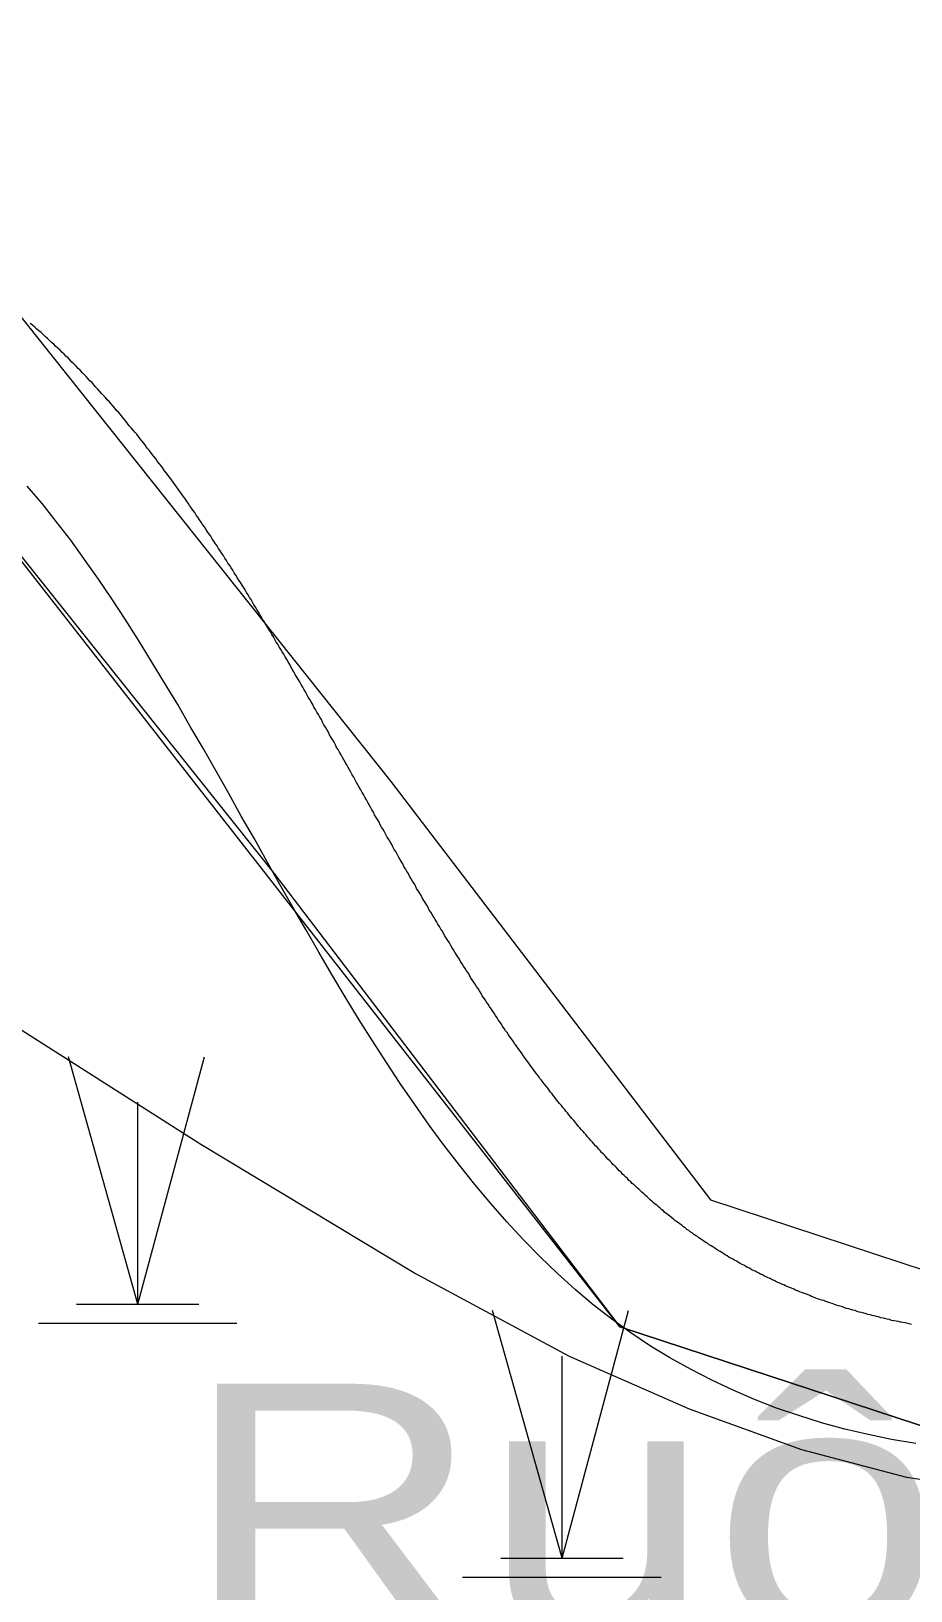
# Model space of a CAD drawing. Header units: metres. Extents: x 532950 to 537618, y 1849954 to 1853119.
# Drawn here: x 534613.76 to 534637.39, y 1851334.75 to 1851376.64 of the extents above; entities that cross this region are included whole.
import ezdxf

# ---------------------------------------------------------------- set-up
doc = ezdxf.new("R2010")
doc.units = ezdxf.units.M
doc.header["$LTSCALE"] = 3.1
for name, color, linetype, lineweight in [('26', 7, 'Continuous', 13), ('4', 7, 'Continuous', 13), ('45', 7, 'Continuous', 13), ('52', 7, 'Continuous', 13), ('53', 7, 'Continuous', 13), ('55', 7, 'Continuous', 13), ('58', 7, 'Continuous', 13)]:
    doc.layers.add(name, color=color, linetype=linetype, lineweight=lineweight)

msp = doc.modelspace()

# ---------------------------------------------------------------- linework, layer by layer
at = {"layer": '26'}
for points in [[(534614.42, 1851368.18), (534614.37, 1851368.23), (534614.31, 1851368.28), (534614.26, 1851368.33), (534614.2, 1851368.38), (534614.14, 1851368.44), (534614.09, 1851368.49), (534614.03, 1851368.54), (534613.97, 1851368.59), (534613.91, 1851368.64), (534613.86, 1851368.69), (534613.8, 1851368.74), (534613.74, 1851368.79)], [(534619.18, 1851362.16), (534619.14, 1851362.22), (534619.1, 1851362.29), (534619.05, 1851362.35), (534619.01, 1851362.42), (534618.97, 1851362.48), (534618.93, 1851362.55), (534618.89, 1851362.61), (534618.84, 1851362.68), (534618.8, 1851362.74), (534618.76, 1851362.81), (534618.72, 1851362.87), (534618.67, 1851362.94), (534618.63, 1851363), (534618.59, 1851363.07), (534618.55, 1851363.13), (534618.5, 1851363.19), (534618.46, 1851363.26), (534618.42, 1851363.32), (534618.37, 1851363.39), (534618.33, 1851363.45), (534618.29, 1851363.51), (534618.24, 1851363.58), (534618.2, 1851363.64), (534618.16, 1851363.71), (534618.11, 1851363.77), (534618.07, 1851363.83), (534618.02, 1851363.9), (534617.98, 1851363.96), (534617.94, 1851364.02), (534617.89, 1851364.09), (534617.85, 1851364.15), (534617.8, 1851364.21), (534617.76, 1851364.27), (534617.71, 1851364.34), (534617.67, 1851364.4), (534617.62, 1851364.46), (534617.58, 1851364.52), (534617.53, 1851364.59), (534617.49, 1851364.65), (534617.44, 1851364.71), (534617.4, 1851364.77), (534617.35, 1851364.83), (534617.3, 1851364.9), (534617.26, 1851364.96), (534617.21, 1851365.02), (534617.16, 1851365.08), (534617.12, 1851365.14), (534617.07, 1851365.2), (534617.02, 1851365.26), (534616.98, 1851365.32), (534616.93, 1851365.38), (534616.88, 1851365.44), (534616.84, 1851365.51), (534616.79, 1851365.57), (534616.74, 1851365.63), (534616.69, 1851365.69), (534616.65, 1851365.75), (534616.6, 1851365.81), (534616.55, 1851365.87), (534616.5, 1851365.92), (534616.45, 1851365.98), (534616.4, 1851366.04), (534616.35, 1851366.1), (534616.31, 1851366.16), (534616.26, 1851366.22), (534616.21, 1851366.28), (534616.16, 1851366.34), (534616.11, 1851366.4), (534616.06, 1851366.45), (534616.01, 1851366.51), (534615.96, 1851366.57), (534615.91, 1851366.63), (534615.86, 1851366.69), (534615.81, 1851366.74), (534615.76, 1851366.8), (534615.7, 1851366.86), (534615.65, 1851366.91), (534615.6, 1851366.97), (534615.55, 1851367.03), (534615.5, 1851367.08), (534615.45, 1851367.14), (534615.4, 1851367.2), (534615.34, 1851367.25), (534615.29, 1851367.31), (534615.24, 1851367.36), (534615.19, 1851367.42), (534615.13, 1851367.47), (534615.08, 1851367.53), (534615.03, 1851367.58), (534614.97, 1851367.64), (534614.92, 1851367.69), (534614.86, 1851367.75), (534614.81, 1851367.8), (534614.76, 1851367.86), (534614.7, 1851367.91), (534614.65, 1851367.96), (534614.59, 1851368.02), (534614.54, 1851368.07), (534614.48, 1851368.12), (534614.42, 1851368.18)], [(534623.07, 1851355.46), (534623.03, 1851355.52), (534622.99, 1851355.59), (534622.96, 1851355.66), (534622.92, 1851355.72), (534622.88, 1851355.79), (534622.84, 1851355.86), (534622.81, 1851355.92), (534622.77, 1851355.99), (534622.73, 1851356.06), (534622.69, 1851356.13), (534622.66, 1851356.19), (534622.62, 1851356.26), (534622.58, 1851356.33), (534622.54, 1851356.39), (534622.5, 1851356.46), (534622.47, 1851356.53), (534622.43, 1851356.6), (534622.39, 1851356.66), (534622.35, 1851356.73), (534622.32, 1851356.8), (534622.28, 1851356.86), (534622.24, 1851356.93), (534622.2, 1851357), (534622.16, 1851357.07), (534622.13, 1851357.13), (534622.09, 1851357.2), (534622.05, 1851357.27), (534622.01, 1851357.34), (534621.97, 1851357.4), (534621.94, 1851357.47), (534621.9, 1851357.54), (534621.86, 1851357.61), (534621.82, 1851357.67), (534621.78, 1851357.74), (534621.75, 1851357.81), (534621.71, 1851357.88), (534621.67, 1851357.94), (534621.63, 1851358.01), (534621.59, 1851358.08), (534621.56, 1851358.15), (534621.52, 1851358.21), (534621.48, 1851358.28), (534621.44, 1851358.35), (534621.4, 1851358.42), (534621.36, 1851358.48), (534621.33, 1851358.55), (534621.29, 1851358.62), (534621.25, 1851358.69), (534621.21, 1851358.75), (534621.17, 1851358.82), (534621.13, 1851358.89), (534621.09, 1851358.96), (534621.06, 1851359.02), (534621.02, 1851359.09), (534620.98, 1851359.16), (534620.94, 1851359.23), (534620.9, 1851359.29), (534620.86, 1851359.36), (534620.82, 1851359.43), (534620.78, 1851359.5), (534620.74, 1851359.56), (534620.71, 1851359.63), (534620.67, 1851359.7), (534620.63, 1851359.76), (534620.59, 1851359.83), (534620.55, 1851359.9), (534620.51, 1851359.97), (534620.47, 1851360.03), (534620.43, 1851360.1), (534620.39, 1851360.17), (534620.35, 1851360.23), (534620.31, 1851360.3), (534620.27, 1851360.37), (534620.23, 1851360.43), (534620.19, 1851360.5), (534620.15, 1851360.57), (534620.11, 1851360.63), (534620.07, 1851360.7), (534620.03, 1851360.77), (534619.99, 1851360.83), (534619.95, 1851360.9), (534619.91, 1851360.97), (534619.87, 1851361.03), (534619.83, 1851361.1), (534619.79, 1851361.17), (534619.75, 1851361.23), (534619.71, 1851361.3), (534619.67, 1851361.37), (534619.63, 1851361.43), (534619.59, 1851361.5), (534619.55, 1851361.56), (534619.51, 1851361.63), (534619.47, 1851361.7), (534619.43, 1851361.76), (534619.39, 1851361.83), (534619.34, 1851361.89), (534619.3, 1851361.96), (534619.26, 1851362.03), (534619.22, 1851362.09), (534619.18, 1851362.16)], [(534626.91, 1851349.23), (534626.87, 1851349.28), (534626.83, 1851349.34), (534626.79, 1851349.39), (534626.75, 1851349.45), (534626.71, 1851349.51), (534626.67, 1851349.57), (534626.63, 1851349.62), (534626.59, 1851349.68), (534626.55, 1851349.74), (534626.51, 1851349.79), (534626.47, 1851349.85), (534626.43, 1851349.91), (534626.39, 1851349.97), (534626.35, 1851350.03), (534626.31, 1851350.08), (534626.28, 1851350.14), (534626.24, 1851350.2), (534626.2, 1851350.26), (534626.16, 1851350.32), (534626.12, 1851350.38), (534626.08, 1851350.44), (534626.04, 1851350.5), (534626, 1851350.56), (534625.96, 1851350.62), (534625.92, 1851350.68), (534625.88, 1851350.73), (534625.85, 1851350.79), (534625.81, 1851350.86), (534625.77, 1851350.92), (534625.73, 1851350.98), (534625.69, 1851351.04), (534625.65, 1851351.1), (534625.61, 1851351.16), (534625.57, 1851351.22), (534625.54, 1851351.28), (534625.5, 1851351.34), (534625.46, 1851351.4), (534625.42, 1851351.46), (534625.38, 1851351.52), (534625.34, 1851351.59), (534625.3, 1851351.65), (534625.27, 1851351.71), (534625.23, 1851351.77), (534625.19, 1851351.83), (534625.15, 1851351.9), (534625.11, 1851351.96), (534625.07, 1851352.02), (534625.04, 1851352.08), (534625, 1851352.15), (534624.96, 1851352.21), (534624.92, 1851352.27), (534624.88, 1851352.34), (534624.84, 1851352.4), (534624.81, 1851352.46), (534624.77, 1851352.52), (534624.73, 1851352.59), (534624.69, 1851352.65), (534624.65, 1851352.72), (534624.62, 1851352.78), (534624.58, 1851352.84), (534624.54, 1851352.91), (534624.5, 1851352.97), (534624.46, 1851353.03), (534624.43, 1851353.1), (534624.39, 1851353.16), (534624.35, 1851353.23), (534624.31, 1851353.29), (534624.27, 1851353.36), (534624.24, 1851353.42), (534624.2, 1851353.49), (534624.16, 1851353.55), (534624.12, 1851353.61), (534624.09, 1851353.68), (534624.05, 1851353.74), (534624.01, 1851353.81), (534623.97, 1851353.87), (534623.93, 1851353.94), (534623.9, 1851354.01), (534623.86, 1851354.07), (534623.82, 1851354.14), (534623.78, 1851354.2), (534623.75, 1851354.27), (534623.71, 1851354.33), (534623.67, 1851354.4), (534623.63, 1851354.46), (534623.6, 1851354.53), (534623.56, 1851354.6), (534623.52, 1851354.66), (534623.48, 1851354.73), (534623.45, 1851354.79), (534623.41, 1851354.86), (534623.37, 1851354.93), (534623.33, 1851354.99), (534623.29, 1851355.06), (534623.26, 1851355.13), (534623.22, 1851355.19), (534623.18, 1851355.26), (534623.14, 1851355.32), (534623.11, 1851355.39), (534623.07, 1851355.46)], [(534631.15, 1851344.63), (534631.11, 1851344.66), (534631.06, 1851344.69), (534631.02, 1851344.73), (534630.97, 1851344.77), (534630.93, 1851344.8), (534630.88, 1851344.84), (534630.84, 1851344.87), (534630.79, 1851344.91), (534630.75, 1851344.95), (534630.71, 1851344.98), (534630.66, 1851345.02), (534630.62, 1851345.06), (534630.57, 1851345.1), (534630.53, 1851345.13), (534630.48, 1851345.17), (534630.44, 1851345.21), (534630.39, 1851345.25), (534630.35, 1851345.29), (534630.31, 1851345.33), (534630.26, 1851345.37), (534630.22, 1851345.41), (534630.17, 1851345.45), (534630.13, 1851345.49), (534630.09, 1851345.53), (534630.04, 1851345.57), (534630, 1851345.61), (534629.96, 1851345.65), (534629.91, 1851345.69), (534629.87, 1851345.73), (534629.82, 1851345.77), (534629.78, 1851345.82), (534629.74, 1851345.86), (534629.69, 1851345.9), (534629.65, 1851345.94), (534629.61, 1851345.99), (534629.56, 1851346.03), (534629.52, 1851346.07), (534629.48, 1851346.12), (534629.44, 1851346.16), (534629.39, 1851346.2), (534629.35, 1851346.25), (534629.31, 1851346.29), (534629.26, 1851346.34), (534629.22, 1851346.38), (534629.18, 1851346.43), (534629.14, 1851346.47), (534629.09, 1851346.52), (534629.05, 1851346.57), (534629.01, 1851346.61), (534628.97, 1851346.66), (534628.92, 1851346.7), (534628.88, 1851346.75), (534628.84, 1851346.8), (534628.8, 1851346.84), (534628.75, 1851346.89), (534628.71, 1851346.94), (534628.67, 1851346.99), (534628.63, 1851347.04), (534628.59, 1851347.08), (534628.55, 1851347.13), (534628.5, 1851347.18), (534628.46, 1851347.23), (534628.42, 1851347.28), (534628.38, 1851347.33), (534628.34, 1851347.38), (534628.29, 1851347.43), (534628.25, 1851347.48), (534628.21, 1851347.53), (534628.17, 1851347.58), (534628.13, 1851347.63), (534628.09, 1851347.68), (534628.05, 1851347.73), (534628.01, 1851347.78), (534627.96, 1851347.83), (534627.92, 1851347.88), (534627.88, 1851347.93), (534627.84, 1851347.99), (534627.8, 1851348.04), (534627.76, 1851348.09), (534627.72, 1851348.14), (534627.68, 1851348.19), (534627.64, 1851348.25), (534627.6, 1851348.3), (534627.55, 1851348.35), (534627.51, 1851348.41), (534627.47, 1851348.46), (534627.43, 1851348.51), (534627.39, 1851348.57), (534627.35, 1851348.62), (534627.31, 1851348.67), (534627.27, 1851348.73), (534627.23, 1851348.78), (534627.19, 1851348.84), (534627.15, 1851348.89), (534627.11, 1851348.95), (534627.07, 1851349), (534627.03, 1851349.06), (534626.99, 1851349.11), (534626.95, 1851349.17), (534626.91, 1851349.23)], [(534636.3, 1851342.16), (534636.24, 1851342.17), (534636.18, 1851342.19), (534636.13, 1851342.2), (534636.07, 1851342.22), (534636.01, 1851342.23), (534635.95, 1851342.25), (534635.9, 1851342.27), (534635.84, 1851342.28), (534635.78, 1851342.3), (534635.73, 1851342.32), (534635.67, 1851342.33), (534635.61, 1851342.35), (534635.56, 1851342.37), (534635.5, 1851342.39), (534635.45, 1851342.4), (534635.39, 1851342.42), (534635.33, 1851342.44), (534635.28, 1851342.46), (534635.22, 1851342.48), (534635.17, 1851342.5), (534635.11, 1851342.52), (534635.06, 1851342.54), (534635, 1851342.55), (534634.95, 1851342.57), (534634.89, 1851342.59), (534634.84, 1851342.61), (534634.78, 1851342.63), (534634.73, 1851342.65), (534634.68, 1851342.68), (534634.62, 1851342.7), (534634.57, 1851342.72), (534634.51, 1851342.74), (534634.46, 1851342.76), (534634.41, 1851342.78), (534634.35, 1851342.8), (534634.3, 1851342.82), (534634.25, 1851342.85), (534634.19, 1851342.87), (534634.14, 1851342.89), (534634.09, 1851342.91), (534634.03, 1851342.94), (534633.98, 1851342.96), (534633.93, 1851342.98), (534633.88, 1851343.01), (534633.82, 1851343.03), (534633.77, 1851343.05), (534633.72, 1851343.08), (534633.67, 1851343.1), (534633.62, 1851343.13), (534633.56, 1851343.15), (534633.51, 1851343.18), (534633.46, 1851343.2), (534633.41, 1851343.23), (534633.36, 1851343.25), (534633.31, 1851343.28), (534633.26, 1851343.3), (534633.21, 1851343.33), (534633.16, 1851343.35), (534633.11, 1851343.38), (534633.06, 1851343.41), (534633.01, 1851343.43), (534632.96, 1851343.46), (534632.91, 1851343.49), (534632.86, 1851343.51), (534632.81, 1851343.54), (534632.76, 1851343.57), (534632.71, 1851343.6), (534632.66, 1851343.63), (534632.61, 1851343.65), (534632.56, 1851343.68), (534632.51, 1851343.71), (534632.46, 1851343.74), (534632.41, 1851343.77), (534632.37, 1851343.8), (534632.32, 1851343.83), (534632.27, 1851343.86), (534632.22, 1851343.89), (534632.17, 1851343.92), (534632.13, 1851343.95), (534632.08, 1851343.98), (534632.03, 1851344.01), (534631.98, 1851344.04), (534631.94, 1851344.07), (534631.89, 1851344.1), (534631.84, 1851344.13), (534631.8, 1851344.16), (534631.75, 1851344.19), (534631.7, 1851344.23), (534631.66, 1851344.26), (534631.61, 1851344.29), (534631.57, 1851344.32), (534631.52, 1851344.36), (534631.47, 1851344.39), (534631.43, 1851344.42), (534631.38, 1851344.45), (534631.34, 1851344.49), (534631.29, 1851344.52), (534631.25, 1851344.56), (534631.2, 1851344.59), (534631.15, 1851344.63)], [(534637.41, 1851341.9), (534637.35, 1851341.92), (534637.29, 1851341.93), (534637.23, 1851341.94), (534637.18, 1851341.95), (534637.12, 1851341.96), (534637.06, 1851341.98), (534637, 1851341.99), (534636.94, 1851342), (534636.88, 1851342.01), (534636.82, 1851342.03), (534636.76, 1851342.04), (534636.7, 1851342.06), (534636.65, 1851342.07), (534636.59, 1851342.08), (534636.53, 1851342.1), (534636.47, 1851342.11), (534636.41, 1851342.13), (534636.36, 1851342.14), (534636.3, 1851342.16)]]:
    msp.add_lwpolyline(points, dxfattribs=at)
at = {"layer": '4'}
for points in [[(534614.42, 1851368.18), (534614.37, 1851368.23), (534614.31, 1851368.28), (534614.26, 1851368.33), (534614.2, 1851368.38), (534614.14, 1851368.44), (534614.09, 1851368.49), (534614.03, 1851368.54), (534613.97, 1851368.59), (534613.91, 1851368.64), (534613.86, 1851368.69), (534613.8, 1851368.74), (534613.74, 1851368.79)], [(534619.18, 1851362.16), (534619.14, 1851362.22), (534619.1, 1851362.29), (534619.05, 1851362.35), (534619.01, 1851362.42), (534618.97, 1851362.48), (534618.93, 1851362.55), (534618.89, 1851362.61), (534618.84, 1851362.68), (534618.8, 1851362.74), (534618.76, 1851362.81), (534618.72, 1851362.87), (534618.67, 1851362.94), (534618.63, 1851363), (534618.59, 1851363.07), (534618.55, 1851363.13), (534618.5, 1851363.19), (534618.46, 1851363.26), (534618.42, 1851363.32), (534618.37, 1851363.39), (534618.33, 1851363.45), (534618.29, 1851363.51), (534618.24, 1851363.58), (534618.2, 1851363.64), (534618.16, 1851363.71), (534618.11, 1851363.77), (534618.07, 1851363.83), (534618.02, 1851363.9), (534617.98, 1851363.96), (534617.94, 1851364.02), (534617.89, 1851364.09), (534617.85, 1851364.15), (534617.8, 1851364.21), (534617.76, 1851364.27), (534617.71, 1851364.34), (534617.67, 1851364.4), (534617.62, 1851364.46), (534617.58, 1851364.52), (534617.53, 1851364.59), (534617.49, 1851364.65), (534617.44, 1851364.71), (534617.4, 1851364.77), (534617.35, 1851364.83), (534617.3, 1851364.9), (534617.26, 1851364.96), (534617.21, 1851365.02), (534617.16, 1851365.08), (534617.12, 1851365.14), (534617.07, 1851365.2), (534617.02, 1851365.26), (534616.98, 1851365.32), (534616.93, 1851365.38), (534616.88, 1851365.44), (534616.84, 1851365.51), (534616.79, 1851365.57), (534616.74, 1851365.63), (534616.69, 1851365.69), (534616.65, 1851365.75), (534616.6, 1851365.81), (534616.55, 1851365.87), (534616.5, 1851365.92), (534616.45, 1851365.98), (534616.4, 1851366.04), (534616.35, 1851366.1), (534616.31, 1851366.16), (534616.26, 1851366.22), (534616.21, 1851366.28), (534616.16, 1851366.34), (534616.11, 1851366.4), (534616.06, 1851366.45), (534616.01, 1851366.51), (534615.96, 1851366.57), (534615.91, 1851366.63), (534615.86, 1851366.69), (534615.81, 1851366.74), (534615.76, 1851366.8), (534615.7, 1851366.86), (534615.65, 1851366.91), (534615.6, 1851366.97), (534615.55, 1851367.03), (534615.5, 1851367.08), (534615.45, 1851367.14), (534615.4, 1851367.2), (534615.34, 1851367.25), (534615.29, 1851367.31), (534615.24, 1851367.36), (534615.19, 1851367.42), (534615.13, 1851367.47), (534615.08, 1851367.53), (534615.03, 1851367.58), (534614.97, 1851367.64), (534614.92, 1851367.69), (534614.86, 1851367.75), (534614.81, 1851367.8), (534614.76, 1851367.86), (534614.7, 1851367.91), (534614.65, 1851367.96), (534614.59, 1851368.02), (534614.54, 1851368.07), (534614.48, 1851368.12), (534614.42, 1851368.18)], [(534623.07, 1851355.46), (534623.03, 1851355.52), (534622.99, 1851355.59), (534622.96, 1851355.66), (534622.92, 1851355.72), (534622.88, 1851355.79), (534622.84, 1851355.86), (534622.81, 1851355.92), (534622.77, 1851355.99), (534622.73, 1851356.06), (534622.69, 1851356.13), (534622.66, 1851356.19), (534622.62, 1851356.26), (534622.58, 1851356.33), (534622.54, 1851356.39), (534622.5, 1851356.46), (534622.47, 1851356.53), (534622.43, 1851356.6), (534622.39, 1851356.66), (534622.35, 1851356.73), (534622.32, 1851356.8), (534622.28, 1851356.86), (534622.24, 1851356.93), (534622.2, 1851357), (534622.16, 1851357.07), (534622.13, 1851357.13), (534622.09, 1851357.2), (534622.05, 1851357.27), (534622.01, 1851357.34), (534621.97, 1851357.4), (534621.94, 1851357.47), (534621.9, 1851357.54), (534621.86, 1851357.61), (534621.82, 1851357.67), (534621.78, 1851357.74), (534621.75, 1851357.81), (534621.71, 1851357.88), (534621.67, 1851357.94), (534621.63, 1851358.01), (534621.59, 1851358.08), (534621.56, 1851358.15), (534621.52, 1851358.21), (534621.48, 1851358.28), (534621.44, 1851358.35), (534621.4, 1851358.42), (534621.36, 1851358.48), (534621.33, 1851358.55), (534621.29, 1851358.62), (534621.25, 1851358.69), (534621.21, 1851358.75), (534621.17, 1851358.82), (534621.13, 1851358.89), (534621.09, 1851358.96), (534621.06, 1851359.02), (534621.02, 1851359.09), (534620.98, 1851359.16), (534620.94, 1851359.23), (534620.9, 1851359.29), (534620.86, 1851359.36), (534620.82, 1851359.43), (534620.78, 1851359.5), (534620.74, 1851359.56), (534620.71, 1851359.63), (534620.67, 1851359.7), (534620.63, 1851359.76), (534620.59, 1851359.83), (534620.55, 1851359.9), (534620.51, 1851359.97), (534620.47, 1851360.03), (534620.43, 1851360.1), (534620.39, 1851360.17), (534620.35, 1851360.23), (534620.31, 1851360.3), (534620.27, 1851360.37), (534620.23, 1851360.43), (534620.19, 1851360.5), (534620.15, 1851360.57), (534620.11, 1851360.63), (534620.07, 1851360.7), (534620.03, 1851360.77), (534619.99, 1851360.83), (534619.95, 1851360.9), (534619.91, 1851360.97), (534619.87, 1851361.03), (534619.83, 1851361.1), (534619.79, 1851361.17), (534619.75, 1851361.23), (534619.71, 1851361.3), (534619.67, 1851361.37), (534619.63, 1851361.43), (534619.59, 1851361.5), (534619.55, 1851361.56), (534619.51, 1851361.63), (534619.47, 1851361.7), (534619.43, 1851361.76), (534619.39, 1851361.83), (534619.34, 1851361.89), (534619.3, 1851361.96), (534619.26, 1851362.03), (534619.22, 1851362.09), (534619.18, 1851362.16)], [(534626.91, 1851349.23), (534626.87, 1851349.28), (534626.83, 1851349.34), (534626.79, 1851349.39), (534626.75, 1851349.45), (534626.71, 1851349.51), (534626.67, 1851349.57), (534626.63, 1851349.62), (534626.59, 1851349.68), (534626.55, 1851349.74), (534626.51, 1851349.79), (534626.47, 1851349.85), (534626.43, 1851349.91), (534626.39, 1851349.97), (534626.35, 1851350.03), (534626.31, 1851350.08), (534626.28, 1851350.14), (534626.24, 1851350.2), (534626.2, 1851350.26), (534626.16, 1851350.32), (534626.12, 1851350.38), (534626.08, 1851350.44), (534626.04, 1851350.5), (534626, 1851350.56), (534625.96, 1851350.62), (534625.92, 1851350.68), (534625.88, 1851350.73), (534625.85, 1851350.79), (534625.81, 1851350.86), (534625.77, 1851350.92), (534625.73, 1851350.98), (534625.69, 1851351.04), (534625.65, 1851351.1), (534625.61, 1851351.16), (534625.57, 1851351.22), (534625.54, 1851351.28), (534625.5, 1851351.34), (534625.46, 1851351.4), (534625.42, 1851351.46), (534625.38, 1851351.52), (534625.34, 1851351.59), (534625.3, 1851351.65), (534625.27, 1851351.71), (534625.23, 1851351.77), (534625.19, 1851351.83), (534625.15, 1851351.9), (534625.11, 1851351.96), (534625.07, 1851352.02), (534625.04, 1851352.08), (534625, 1851352.15), (534624.96, 1851352.21), (534624.92, 1851352.27), (534624.88, 1851352.34), (534624.84, 1851352.4), (534624.81, 1851352.46), (534624.77, 1851352.52), (534624.73, 1851352.59), (534624.69, 1851352.65), (534624.65, 1851352.72), (534624.62, 1851352.78), (534624.58, 1851352.84), (534624.54, 1851352.91), (534624.5, 1851352.97), (534624.46, 1851353.03), (534624.43, 1851353.1), (534624.39, 1851353.16), (534624.35, 1851353.23), (534624.31, 1851353.29), (534624.27, 1851353.36), (534624.24, 1851353.42), (534624.2, 1851353.49), (534624.16, 1851353.55), (534624.12, 1851353.61), (534624.09, 1851353.68), (534624.05, 1851353.74), (534624.01, 1851353.81), (534623.97, 1851353.87), (534623.93, 1851353.94), (534623.9, 1851354.01), (534623.86, 1851354.07), (534623.82, 1851354.14), (534623.78, 1851354.2), (534623.75, 1851354.27), (534623.71, 1851354.33), (534623.67, 1851354.4), (534623.63, 1851354.46), (534623.6, 1851354.53), (534623.56, 1851354.6), (534623.52, 1851354.66), (534623.48, 1851354.73), (534623.45, 1851354.79), (534623.41, 1851354.86), (534623.37, 1851354.93), (534623.33, 1851354.99), (534623.29, 1851355.06), (534623.26, 1851355.13), (534623.22, 1851355.19), (534623.18, 1851355.26), (534623.14, 1851355.32), (534623.11, 1851355.39), (534623.07, 1851355.46)], [(534631.15, 1851344.63), (534631.11, 1851344.66), (534631.06, 1851344.69), (534631.02, 1851344.73), (534630.97, 1851344.77), (534630.93, 1851344.8), (534630.88, 1851344.84), (534630.84, 1851344.87), (534630.79, 1851344.91), (534630.75, 1851344.95), (534630.71, 1851344.98), (534630.66, 1851345.02), (534630.62, 1851345.06), (534630.57, 1851345.1), (534630.53, 1851345.13), (534630.48, 1851345.17), (534630.44, 1851345.21), (534630.39, 1851345.25), (534630.35, 1851345.29), (534630.31, 1851345.33), (534630.26, 1851345.37), (534630.22, 1851345.41), (534630.17, 1851345.45), (534630.13, 1851345.49), (534630.09, 1851345.53), (534630.04, 1851345.57), (534630, 1851345.61), (534629.96, 1851345.65), (534629.91, 1851345.69), (534629.87, 1851345.73), (534629.82, 1851345.77), (534629.78, 1851345.82), (534629.74, 1851345.86), (534629.69, 1851345.9), (534629.65, 1851345.94), (534629.61, 1851345.99), (534629.56, 1851346.03), (534629.52, 1851346.07), (534629.48, 1851346.12), (534629.44, 1851346.16), (534629.39, 1851346.2), (534629.35, 1851346.25), (534629.31, 1851346.29), (534629.26, 1851346.34), (534629.22, 1851346.38), (534629.18, 1851346.43), (534629.14, 1851346.47), (534629.09, 1851346.52), (534629.05, 1851346.57), (534629.01, 1851346.61), (534628.97, 1851346.66), (534628.92, 1851346.7), (534628.88, 1851346.75), (534628.84, 1851346.8), (534628.8, 1851346.84), (534628.75, 1851346.89), (534628.71, 1851346.94), (534628.67, 1851346.99), (534628.63, 1851347.04), (534628.59, 1851347.08), (534628.55, 1851347.13), (534628.5, 1851347.18), (534628.46, 1851347.23), (534628.42, 1851347.28), (534628.38, 1851347.33), (534628.34, 1851347.38), (534628.29, 1851347.43), (534628.25, 1851347.48), (534628.21, 1851347.53), (534628.17, 1851347.58), (534628.13, 1851347.63), (534628.09, 1851347.68), (534628.05, 1851347.73), (534628.01, 1851347.78), (534627.96, 1851347.83), (534627.92, 1851347.88), (534627.88, 1851347.93), (534627.84, 1851347.99), (534627.8, 1851348.04), (534627.76, 1851348.09), (534627.72, 1851348.14), (534627.68, 1851348.19), (534627.64, 1851348.25), (534627.6, 1851348.3), (534627.55, 1851348.35), (534627.51, 1851348.41), (534627.47, 1851348.46), (534627.43, 1851348.51), (534627.39, 1851348.57), (534627.35, 1851348.62), (534627.31, 1851348.67), (534627.27, 1851348.73), (534627.23, 1851348.78), (534627.19, 1851348.84), (534627.15, 1851348.89), (534627.11, 1851348.95), (534627.07, 1851349), (534627.03, 1851349.06), (534626.99, 1851349.11), (534626.95, 1851349.17), (534626.91, 1851349.23)], [(534636.3, 1851342.16), (534636.24, 1851342.17), (534636.18, 1851342.19), (534636.13, 1851342.2), (534636.07, 1851342.22), (534636.01, 1851342.23), (534635.95, 1851342.25), (534635.9, 1851342.27), (534635.84, 1851342.28), (534635.78, 1851342.3), (534635.73, 1851342.32), (534635.67, 1851342.33), (534635.61, 1851342.35), (534635.56, 1851342.37), (534635.5, 1851342.39), (534635.45, 1851342.4), (534635.39, 1851342.42), (534635.33, 1851342.44), (534635.28, 1851342.46), (534635.22, 1851342.48), (534635.17, 1851342.5), (534635.11, 1851342.52), (534635.06, 1851342.54), (534635, 1851342.55), (534634.95, 1851342.57), (534634.89, 1851342.59), (534634.84, 1851342.61), (534634.78, 1851342.63), (534634.73, 1851342.65), (534634.68, 1851342.68), (534634.62, 1851342.7), (534634.57, 1851342.72), (534634.51, 1851342.74), (534634.46, 1851342.76), (534634.41, 1851342.78), (534634.35, 1851342.8), (534634.3, 1851342.82), (534634.25, 1851342.85), (534634.19, 1851342.87), (534634.14, 1851342.89), (534634.09, 1851342.91), (534634.03, 1851342.94), (534633.98, 1851342.96), (534633.93, 1851342.98), (534633.88, 1851343.01), (534633.82, 1851343.03), (534633.77, 1851343.05), (534633.72, 1851343.08), (534633.67, 1851343.1), (534633.62, 1851343.13), (534633.56, 1851343.15), (534633.51, 1851343.18), (534633.46, 1851343.2), (534633.41, 1851343.23), (534633.36, 1851343.25), (534633.31, 1851343.28), (534633.26, 1851343.3), (534633.21, 1851343.33), (534633.16, 1851343.35), (534633.11, 1851343.38), (534633.06, 1851343.41), (534633.01, 1851343.43), (534632.96, 1851343.46), (534632.91, 1851343.49), (534632.86, 1851343.51), (534632.81, 1851343.54), (534632.76, 1851343.57), (534632.71, 1851343.6), (534632.66, 1851343.63), (534632.61, 1851343.65), (534632.56, 1851343.68), (534632.51, 1851343.71), (534632.46, 1851343.74), (534632.41, 1851343.77), (534632.37, 1851343.8), (534632.32, 1851343.83), (534632.27, 1851343.86), (534632.22, 1851343.89), (534632.17, 1851343.92), (534632.13, 1851343.95), (534632.08, 1851343.98), (534632.03, 1851344.01), (534631.98, 1851344.04), (534631.94, 1851344.07), (534631.89, 1851344.1), (534631.84, 1851344.13), (534631.8, 1851344.16), (534631.75, 1851344.19), (534631.7, 1851344.23), (534631.66, 1851344.26), (534631.61, 1851344.29), (534631.57, 1851344.32), (534631.52, 1851344.36), (534631.47, 1851344.39), (534631.43, 1851344.42), (534631.38, 1851344.45), (534631.34, 1851344.49), (534631.29, 1851344.52), (534631.25, 1851344.56), (534631.2, 1851344.59), (534631.15, 1851344.63)], [(534637.41, 1851341.9), (534637.35, 1851341.92), (534637.29, 1851341.93), (534637.23, 1851341.94), (534637.18, 1851341.95), (534637.12, 1851341.96), (534637.06, 1851341.98), (534637, 1851341.99), (534636.94, 1851342), (534636.88, 1851342.01), (534636.82, 1851342.03), (534636.76, 1851342.04), (534636.7, 1851342.06), (534636.65, 1851342.07), (534636.59, 1851342.08), (534636.53, 1851342.1), (534636.47, 1851342.11), (534636.41, 1851342.13), (534636.36, 1851342.14), (534636.3, 1851342.16)]]:
    msp.add_lwpolyline(points, dxfattribs=at)
at = {"layer": '45'}
msp.add_lwpolyline([(534639.87, 1851338.46), (534629.58, 1851341.84), (534608.94, 1851368.24)], dxfattribs=at)
at = {"layer": '52'}
msp.add_arc((535422.112, 1852382.195), 1240.218, 229.70337, 234.36082, dxfattribs=at)
at = {"layer": '53'}
msp.add_arc((535422.112, 1852382.195), 1245.218, 229.69639, 234.36613, dxfattribs=at)
at = {"layer": '55'}
for p, q in [((534616.63, 1851342.44), (534614.77, 1851349.09)), ((534616.63, 1851342.44), (534618.42, 1851349.09)), ((534616.63, 1851342.44), (534616.63, 1851347.87)), ((534614.98, 1851342.44), (534618.27, 1851342.44)), ((534613.96, 1851341.93), (534619.29, 1851341.93)), ((534628.03, 1851335.62), (534626.16, 1851342.27)), ((534628.03, 1851335.62), (534629.81, 1851342.27)), ((534628.03, 1851335.62), (534628.03, 1851341.05)), ((534626.38, 1851335.62), (534629.67, 1851335.62)), ((534625.35, 1851335.11), (534630.69, 1851335.11))]:
    msp.add_line(p, q, dxfattribs=at)
for points in [[(534547.28, 1851395.9), (534572.72, 1851385.28), (534577.22, 1851370.9), (534580.66, 1851369.83), (534599.13, 1851372.81), (534610.96, 1851372.13), (534623.43, 1851356.48), (534632.01, 1851345.25), (534639.3, 1851342.85), (534651.11, 1851350.52), (534664.42, 1851359.69), (534685.64, 1851354.21), (534698.79, 1851353.99), (534717.89, 1851367.93), (534733.2, 1851377.47), (534760.2, 1851375.69), (534774.62, 1851376.14), (534795.9, 1851386.57), (534817.17, 1851401.32), (534832.23, 1851413.13), (534855.77, 1851421.48)], [(534545.76, 1851392.2), (534569.46, 1851382.31), (534574.03, 1851367.69), (534580.37, 1851365.74), (534599.33, 1851368.79), (534608.94, 1851368.24), (534620.28, 1851354.02), (534629.58, 1851341.84), (534639.87, 1851338.46), (534653.34, 1851347.19), (534665.19, 1851355.36), (534685.1, 1851350.22), (534700.07, 1851349.96), (534720.13, 1851364.62), (534734.22, 1851373.4), (534760.13, 1851371.68), (534775.61, 1851372.17), (534797.93, 1851383.11), (534819.54, 1851398.1), (534834.18, 1851409.58)], [(534555.54, 1851386.31), (534562.55, 1851382.69), (534570.83, 1851377.87), (534580.4, 1851371.85), (534591.23, 1851364.62), (534601.89, 1851357.41), (534610.92, 1851351.45), (534618.32, 1851346.74), (534624.09, 1851343.27), (534628.22, 1851341.05), (534631.44, 1851339.63), (534634.46, 1851338.54), (534637.28, 1851337.8), (534639.89, 1851337.41), (534642.31, 1851337.36), (534645.95, 1851337.97), (534652.26, 1851339.58), (534661.22, 1851342.17), (534672.84, 1851345.75), (534687.11, 1851350.32), (534701.32, 1851354.96), (534712.74, 1851358.75), (534721.37, 1851361.71)]]:
    msp.add_lwpolyline(points, dxfattribs=at)
at = {"layer": '58'}
for points in [[(534616.29, 1851360.84), (534615.93, 1851361.39), (534615.57, 1851361.92), (534615.2, 1851362.45), (534614.83, 1851362.97), (534614.44, 1851363.47), (534614.06, 1851363.95), (534613.66, 1851364.42)], [(534637.53, 1851338.7), (534636.88, 1851338.81), (534636.25, 1851338.94), (534635.62, 1851339.09), (534635, 1851339.26), (534634.39, 1851339.45), (534633.79, 1851339.65), (534633.2, 1851339.88), (534632.62, 1851340.13), (534632.05, 1851340.4), (534631.49, 1851340.69), (534630.94, 1851340.99), (534630.4, 1851341.32), (534629.87, 1851341.67), (534629.36, 1851342.04), (534628.86, 1851342.43), (534628.38, 1851342.84), (534627.9, 1851343.27), (534627.44, 1851343.72), (534626.98, 1851344.18), (534626.54, 1851344.66), (534626.11, 1851345.15), (534625.68, 1851345.66), (534625.27, 1851346.18), (534624.86, 1851346.71), (534624.46, 1851347.25), (534624.07, 1851347.81), (534623.68, 1851348.37), (534623.31, 1851348.94), (534622.93, 1851349.52), (534622.56, 1851350.11), (534622.2, 1851350.7), (534621.84, 1851351.3), (534621.49, 1851351.9), (534621.14, 1851352.51), (534620.79, 1851353.11), (534620.44, 1851353.72), (534620.1, 1851354.33), (534619.76, 1851354.94), (534619.41, 1851355.55), (534619.07, 1851356.16), (534618.73, 1851356.76), (534618.39, 1851357.36), (534618.04, 1851357.96), (534617.7, 1851358.55), (534617.35, 1851359.13), (534617, 1851359.71), (534616.65, 1851360.28), (534616.29, 1851360.84)]]:
    msp.add_lwpolyline(points, dxfattribs=at)

# ---------------------------------------------------------------- texts
at = {"layer": '55', "width": 1.25}
msp.add_text('Ruộng lúa', height=6.657, dxfattribs=at).set_placement((534617.84, 1851333.65))

doc.saveas('drawing.dxf')
